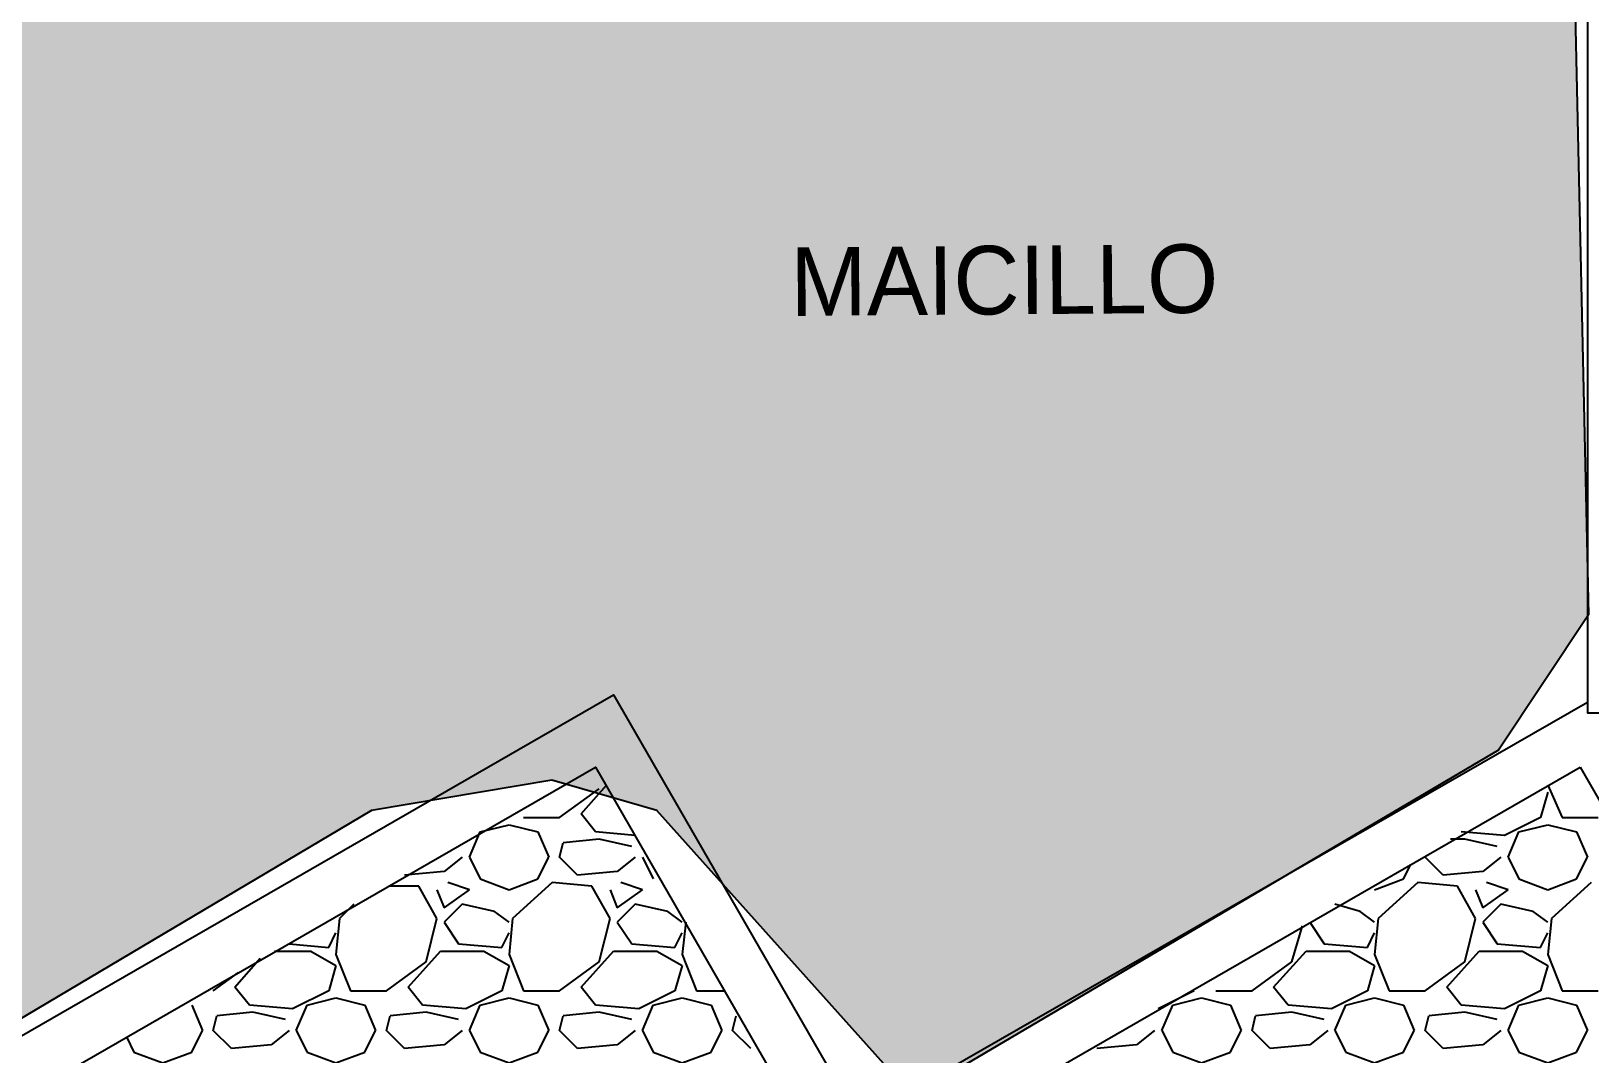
# Model space of a CAD drawing. Header units: metres. Extents: x 1 to 213, y 1 to 147.
# Drawn here: x 71.63 to 76.203, y 138.986 to 141.986 of the extents above; entities that cross this region are included whole.
import ezdxf

# ---------------------------------------------------------------- set-up
doc = ezdxf.new("R2010")
doc.units = ezdxf.units.M
for name, color, linetype in [('00-BASE-ARQUITECTURA', 8, 'Continuous'), ('00-BASE-MAICILLO-EXISTENTE', 33, 'Continuous'), ('00-BASE-TEXTO', 8, 'Continuous')]:
    doc.layers.add(name, color=color, linetype=linetype)

msp = doc.modelspace()

# ---------------------------------------------------------------- hatches: boundary and pattern name
at = {"layer": '00-BASE-MAICILLO-EXISTENTE'}
h = msp.add_hatch(dxfattribs=at)
h.set_pattern_fill('AR-SAND', scale=0.02)
h.paths.add_polyline_path([(52.2111, 142.4781), (53.0489, 142.3458), (60.1927, 142.434), (60.5896, 142.3017), (66.7191, 142.3899), (76.1559, 142.2576), (76.2, 140.2732), (75.9354, 139.8763), (74.2156, 138.8621), (73.4659, 139.6999), (73.1573, 139.7881), (72.6281, 139.6999), (71.217, 138.8621), (70.776, 139.5235), (70.2468, 139.8322), (69.7177, 139.6999), (68.3507, 138.8621), (67.9097, 139.5235), (67.3805, 139.8322), (66.7632, 139.6558), (65.4843, 138.8621), (65.2639, 138.9503), (64.6906, 139.7881), (64.1614, 139.7881), (63.7646, 139.5676), (62.618, 138.8621), (62.2652, 138.4211), (62.3093, 134.8933), (62.7062, 134.3201), (80.301, 134.3201), (82.109, 134.1878), (82.5059, 134.3201), (82.7704, 134.6728), (82.4618, 135.5107), (82.5941, 135.6871), (85.1517, 135.643), (86.0336, 133.4381), (86.5187, 132.7326), (87.577, 130.1749), (98.469, 106.627), (96.7052, 105.7892), (96.3083, 105.7451), (95.9555, 105.4364), (93.3097, 104.2017), (92.9128, 104.5545), (92.7805, 105.0395), (91.9427, 106.2743), (90.7079, 107.6413), (89.0322, 108.9201), (87.4888, 109.6697), (87.7093, 109.7138), (87.9739, 110.0666), (87.9739, 110.4194), (87.6211, 110.8163), (87.092, 110.8163), (86.8274, 110.5958), (86.7392, 110.1548), (86.9597, 109.7579), (86.651, 109.9343), (84.5784, 110.2871), (71.7461, 110.1989), (69.8941, 110.3753), (67.2923, 110.1548), (64.8229, 109.4052), (63.2795, 108.5232), (60.81, 106.0538), (59.7076, 103.9812), (59.2225, 102.526), (59.0021, 101.0267), (59.0021, 98.6895), (58.8698, 98.5131), (52.1229, 98.425), (51.9906, 98.7777), (51.9906, 112.6242), (52.1229, 122.3697), (52.0788, 142.2135), (52.2111, 142.4781)])

# ---------------------------------------------------------------- linework, layer by layer
at = {"layer": '00-BASE-ARQUITECTURA'}
for points in [[(76.1964, 142.0283), (76.1964, 139.9857), (76.2599, 139.9857), (76.2599, 141.9648)], [(62.3111, 138.6628), (64.6818, 140.028), (65.4014, 138.7898), (67.5604, 140.0386), (68.2907, 138.7898), (70.4497, 140.0386), (71.1694, 138.7898), (73.3389, 140.0386), (74.0586, 138.7898), (76.1964, 140.0174)], [(62.4593, 138.5675), (64.6289, 139.8269), (65.3485, 138.5781), (67.5075, 139.8269), (68.2272, 138.5781), (70.3968, 139.8269), (71.1164, 138.5781), (73.286, 139.8269), (74.0057, 138.5781), (76.1753, 139.8269)], [(76.1753, 139.8269), (78.6729, 135.4983), (82.3559, 135.4983)], [(73.1802, 139.6788), (73.2966, 139.7634)], [(73.2437, 139.6893), (73.3178, 139.774)], [(76.08, 139.7528), (76.0589, 139.6788)], [(76.08, 139.774), (76.1224, 139.6788)], [(73.286, 139.6364), (73.2437, 139.6893)], [(72.9474, 139.6364), (73.032, 139.6576)], [(73.032, 139.6576), (73.1167, 139.6364)], [(73.0744, 139.6788), (73.1802, 139.6788)], [(76.0589, 139.6788), (75.953, 139.6258)], [(75.9954, 139.6364), (76.08, 139.6576)], [(76.08, 139.6576), (76.1647, 139.6364)], [(76.1224, 139.6788), (76.2282, 139.6788)], [(72.9156, 139.5623), (72.9474, 139.6364)], [(73.1167, 139.6364), (73.1484, 139.5623)], [(73.1802, 139.5623), (73.1908, 139.6047)], [(73.2966, 139.6153), (73.1908, 139.6047)], [(73.4024, 139.6258), (73.286, 139.6364)], [(73.3919, 139.5941), (73.2966, 139.6153)], [(75.8366, 139.6153), (75.7943, 139.6153)], [(75.953, 139.6258), (75.826, 139.6364)], [(75.9319, 139.5941), (75.8366, 139.6153)], [(75.9636, 139.5623), (75.9954, 139.6364)], [(76.1647, 139.6364), (76.1964, 139.5623)], [(72.8944, 139.5623), (72.8415, 139.52)], [(72.9156, 139.5623), (72.9474, 139.4988)], [(73.1167, 139.4988), (73.1484, 139.5623)], [(73.2331, 139.5094), (73.1802, 139.5623)], [(73.4024, 139.5623), (73.3495, 139.52)], [(73.4236, 139.5623), (73.4554, 139.4988)], [(75.7731, 139.5094), (75.7202, 139.5623)], [(75.9424, 139.5623), (75.8895, 139.52)], [(75.9636, 139.5623), (75.9954, 139.4988)], [(76.1647, 139.4988), (76.1964, 139.5623)], [(72.8415, 139.52), (72.7251, 139.5094)], [(73.3495, 139.52), (73.2331, 139.5094)], [(75.6567, 139.4988), (75.6779, 139.5412)], [(75.8895, 139.52), (75.7731, 139.5094)], [(72.7674, 139.4777), (72.6828, 139.4777)], [(72.8204, 139.3824), (72.7674, 139.4777)], [(72.8204, 139.4671), (72.8415, 139.4142)], [(72.8415, 139.4142), (72.9156, 139.4671)], [(72.9156, 139.4671), (72.8521, 139.4883)], [(72.9474, 139.4988), (73.032, 139.4671)], [(73.032, 139.4671), (73.1167, 139.4988)], [(73.159, 139.4883), (73.0426, 139.3824)], [(73.2754, 139.4777), (73.159, 139.4883)], [(73.3284, 139.3824), (73.2754, 139.4777)], [(73.3284, 139.4671), (73.3495, 139.4142)], [(73.3495, 139.4142), (73.4236, 139.4671)], [(73.4236, 139.4671), (73.3601, 139.4883)], [(75.572, 139.4671), (75.6567, 139.4988)], [(75.699, 139.4883), (75.5826, 139.3824)], [(75.8154, 139.4777), (75.699, 139.4883)], [(75.8683, 139.3824), (75.8154, 139.4777)], [(75.8683, 139.4671), (75.8895, 139.4142)], [(75.8895, 139.4142), (75.9636, 139.4671)], [(75.9636, 139.4671), (75.9001, 139.4883)], [(75.9954, 139.4988), (76.08, 139.4671)], [(76.08, 139.4671), (76.1647, 139.4988)], [(76.207, 139.4883), (76.0906, 139.3824)], [(72.5769, 139.4248), (72.5346, 139.3824)], [(72.8944, 139.4248), (72.8415, 139.3718)], [(72.9897, 139.4036), (72.8944, 139.4248)], [(73.4024, 139.4248), (73.3495, 139.3718)], [(73.4977, 139.4036), (73.4024, 139.4248)], [(75.5297, 139.4036), (75.4556, 139.4248)], [(75.9424, 139.4248), (75.8895, 139.3718)], [(76.0377, 139.4036), (75.9424, 139.4248)], [(72.5346, 139.3824), (72.524, 139.2766)], [(72.7886, 139.2554), (72.8204, 139.3824)], [(72.8415, 139.3718), (72.8839, 139.3083)], [(73.032, 139.3718), (72.9897, 139.4036)], [(73.0426, 139.3824), (73.032, 139.2766)], [(73.2966, 139.2554), (73.3284, 139.3824)], [(73.3495, 139.3718), (73.3919, 139.3083)], [(73.54, 139.3718), (73.4977, 139.4036)], [(73.5506, 139.3718), (73.54, 139.2766)], [(75.3815, 139.3718), (75.4239, 139.3083)], [(75.572, 139.3718), (75.5297, 139.4036)], [(75.5826, 139.3824), (75.572, 139.2766)], [(75.8366, 139.2554), (75.8683, 139.3824)], [(75.8895, 139.3718), (75.9319, 139.3083)], [(76.08, 139.3718), (76.0377, 139.4036)], [(76.0906, 139.3824), (76.08, 139.2766)], [(72.5029, 139.2978), (72.524, 139.3401)], [(73.0109, 139.2978), (73.032, 139.3401)], [(73.5188, 139.2978), (73.54, 139.3401)], [(75.3286, 139.2554), (75.3603, 139.3613)], [(75.5509, 139.2978), (75.572, 139.3401)], [(76.0589, 139.2978), (76.08, 139.3401)], [(72.3441, 139.2872), (72.4499, 139.2872)], [(72.3864, 139.3083), (72.5029, 139.2978)], [(72.4499, 139.2872), (72.524, 139.2448)], [(72.524, 139.2766), (72.5664, 139.1708)], [(72.7357, 139.1813), (72.8309, 139.2872)], [(72.8309, 139.2872), (72.9579, 139.2872)], [(72.8839, 139.3083), (73.0109, 139.2978)], [(72.9579, 139.2872), (73.032, 139.2448)], [(73.032, 139.2766), (73.0744, 139.1708)], [(73.2437, 139.1813), (73.3389, 139.2872)], [(73.3389, 139.2872), (73.4659, 139.2872)], [(73.3919, 139.3083), (73.5188, 139.2978)], [(73.4659, 139.2872), (73.54, 139.2448)], [(73.54, 139.2766), (73.5824, 139.1708)], [(75.2757, 139.1813), (75.3709, 139.2872)], [(75.3709, 139.2872), (75.4979, 139.2872)], [(75.4239, 139.3083), (75.5509, 139.2978)], [(75.4979, 139.2872), (75.572, 139.2448)], [(75.572, 139.2766), (75.6143, 139.1708)], [(75.7837, 139.1813), (75.8789, 139.2872)], [(75.8789, 139.2872), (76.0059, 139.2872)], [(75.9319, 139.3083), (76.0589, 139.2978)], [(76.0059, 139.2872), (76.08, 139.2448)], [(76.08, 139.2766), (76.1224, 139.1708)], [(72.2277, 139.1813), (72.3018, 139.266)], [(72.524, 139.2448), (72.5029, 139.1708)], [(72.6722, 139.1708), (72.7886, 139.2554)], [(73.032, 139.2448), (73.0109, 139.1708)], [(73.1802, 139.1708), (73.2966, 139.2554)], [(73.54, 139.2448), (73.5188, 139.1708)], [(75.2122, 139.1708), (75.3286, 139.2554)], [(75.572, 139.2448), (75.5509, 139.1708)], [(75.7202, 139.1708), (75.8366, 139.2554)], [(76.08, 139.2448), (76.0589, 139.1708)], [(72.1642, 139.1708), (72.2383, 139.2237)], [(72.27, 139.1284), (72.2277, 139.1813)], [(72.778, 139.1284), (72.7357, 139.1813)], [(73.286, 139.1284), (73.2437, 139.1813)], [(75.318, 139.1284), (75.2757, 139.1813)], [(75.826, 139.1284), (75.7837, 139.1813)], [(72.5029, 139.1708), (72.397, 139.1178)], [(72.4394, 139.1284), (72.524, 139.1496)], [(72.524, 139.1496), (72.6087, 139.1284)], [(72.5664, 139.1708), (72.6722, 139.1708)], [(73.0109, 139.1708), (72.905, 139.1178)], [(72.9474, 139.1284), (73.032, 139.1496)], [(73.032, 139.1496), (73.1167, 139.1284)], [(73.0744, 139.1708), (73.1802, 139.1708)], [(73.5188, 139.1708), (73.413, 139.1178)], [(73.4554, 139.1284), (73.54, 139.1496)], [(73.54, 139.1496), (73.6247, 139.1284)], [(73.5824, 139.1708), (73.667, 139.1708)], [(75.0429, 139.1708), (74.937, 139.1178)], [(74.9794, 139.1284), (75.064, 139.1496)], [(75.064, 139.1496), (75.1487, 139.1284)], [(75.1063, 139.1708), (75.2122, 139.1708)], [(75.5509, 139.1708), (75.445, 139.1178)], [(75.4874, 139.1284), (75.572, 139.1496)], [(75.572, 139.1496), (75.6567, 139.1284)], [(75.6143, 139.1708), (75.7202, 139.1708)], [(76.0589, 139.1708), (75.953, 139.1178)], [(75.9954, 139.1284), (76.08, 139.1496)], [(76.08, 139.1496), (76.1647, 139.1284)], [(76.1224, 139.1708), (76.2282, 139.1708)], [(72.1007, 139.1284), (72.1324, 139.0543)], [(72.1642, 139.0543), (72.1748, 139.0967)], [(72.2806, 139.1073), (72.1748, 139.0967)], [(72.397, 139.1178), (72.27, 139.1284)], [(72.3759, 139.0861), (72.2806, 139.1073)], [(72.4076, 139.0543), (72.4394, 139.1284)], [(72.6087, 139.1284), (72.6404, 139.0543)], [(72.6722, 139.0543), (72.6828, 139.0967)], [(72.7886, 139.1073), (72.6828, 139.0967)], [(72.905, 139.1178), (72.778, 139.1284)], [(72.8839, 139.0861), (72.7886, 139.1073)], [(72.9156, 139.0543), (72.9474, 139.1284)], [(73.1167, 139.1284), (73.1484, 139.0543)], [(73.1802, 139.0543), (73.1908, 139.0967)], [(73.2966, 139.1073), (73.1908, 139.0967)], [(73.413, 139.1178), (73.286, 139.1284)], [(73.3919, 139.0861), (73.2966, 139.1073)], [(73.4236, 139.0543), (73.4554, 139.1284)], [(73.6247, 139.1284), (73.6564, 139.0543)], [(73.6882, 139.0543), (73.6988, 139.0967)], [(74.9476, 139.0543), (74.9794, 139.1284)], [(75.1487, 139.1284), (75.1804, 139.0543)], [(75.2122, 139.0543), (75.2228, 139.0967)], [(75.3286, 139.1073), (75.2228, 139.0967)], [(75.445, 139.1178), (75.318, 139.1284)], [(75.4239, 139.0861), (75.3286, 139.1073)], [(75.4556, 139.0543), (75.4874, 139.1284)], [(75.6567, 139.1284), (75.6884, 139.0543)], [(75.7202, 139.0543), (75.7308, 139.0967)], [(75.8366, 139.1073), (75.7308, 139.0967)], [(75.953, 139.1178), (75.826, 139.1284)], [(75.9319, 139.0861), (75.8366, 139.1073)], [(75.9636, 139.0543), (75.9954, 139.1284)], [(76.1647, 139.1284), (76.1964, 139.0543)], [(72.1007, 138.9908), (72.1324, 139.0543)], [(72.2171, 139.0014), (72.1642, 139.0543)], [(72.3864, 139.0543), (72.3335, 139.012)], [(72.4076, 139.0543), (72.4394, 138.9908)], [(72.6087, 138.9908), (72.6404, 139.0543)], [(72.7251, 139.0014), (72.6722, 139.0543)], [(72.8944, 139.0543), (72.8415, 139.012)], [(72.9156, 139.0543), (72.9474, 138.9908)], [(73.1167, 138.9908), (73.1484, 139.0543)], [(73.2331, 139.0014), (73.1802, 139.0543)], [(73.4024, 139.0543), (73.3495, 139.012)], [(73.4236, 139.0543), (73.4554, 138.9908)], [(73.6247, 138.9908), (73.6564, 139.0543)], [(73.7411, 139.0014), (73.6882, 139.0543)], [(74.9264, 139.0543), (74.8735, 139.012)], [(74.9476, 139.0543), (74.9794, 138.9908)], [(75.1487, 138.9908), (75.1804, 139.0543)], [(75.2651, 139.0014), (75.2122, 139.0543)], [(75.4344, 139.0543), (75.3815, 139.012)], [(75.4556, 139.0543), (75.4874, 138.9908)], [(75.6567, 138.9908), (75.6884, 139.0543)], [(75.7731, 139.0014), (75.7202, 139.0543)], [(75.9424, 139.0543), (75.8895, 139.012)], [(75.9636, 139.0543), (75.9954, 138.9908)], [(76.1647, 138.9908), (76.1964, 139.0543)], [(71.9102, 139.0332), (71.9314, 138.9908)], [(72.3335, 139.012), (72.2171, 139.0014)], [(72.8415, 139.012), (72.7251, 139.0014)], [(73.3495, 139.012), (73.2331, 139.0014)], [(74.8735, 139.012), (74.7571, 139.0014)], [(75.3815, 139.012), (75.2651, 139.0014)], [(75.8895, 139.012), (75.7731, 139.0014)], [(71.9314, 138.9908), (72.016, 138.9591)], [(72.016, 138.9591), (72.1007, 138.9908)], [(72.4394, 138.9908), (72.524, 138.9591)], [(72.524, 138.9591), (72.6087, 138.9908)], [(72.9474, 138.9908), (73.032, 138.9591)], [(73.032, 138.9591), (73.1167, 138.9908)], [(73.4554, 138.9908), (73.54, 138.9591)], [(73.54, 138.9591), (73.6247, 138.9908)], [(74.9794, 138.9908), (75.064, 138.9591)], [(75.064, 138.9591), (75.1487, 138.9908)], [(75.4874, 138.9908), (75.572, 138.9591)], [(75.572, 138.9591), (75.6567, 138.9908)], [(75.9954, 138.9908), (76.08, 138.9591)], [(76.08, 138.9591), (76.1647, 138.9908)]]:
    msp.add_lwpolyline(points, dxfattribs=at)
at = {"layer": '00-BASE-MAICILLO-EXISTENTE'}
msp.add_lwpolyline([(60.5896, 142.3017), (66.7191, 142.3899), (76.1559, 142.2576), (76.2, 140.2732), (75.9354, 139.8763), (74.2156, 138.8621), (73.4659, 139.6999), (73.1573, 139.7881), (72.6281, 139.6999), (71.217, 138.8621), (70.776, 139.5235), (70.2468, 139.8322), (69.7177, 139.6999), (68.3507, 138.8621), (67.9097, 139.5235), (67.3805, 139.8322), (66.7632, 139.6558), (65.4843, 138.8621), (65.2639, 138.9503), (64.6906, 139.7881), (64.1614, 139.7881), (63.7646, 139.5676), (62.618, 138.8621), (62.2652, 138.4211)], dxfattribs=at)

# ---------------------------------------------------------------- texts
at = {"layer": '00-BASE-TEXTO'}
msp.add_text(' MAICILLO', height=0.20118, rotation=0.4395, dxfattribs=at).set_placement((73.7834, 141.1498))

doc.saveas('drawing.dxf')
